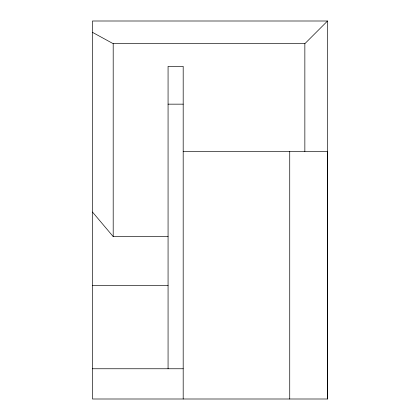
<?xml version="1.0" encoding="UTF-8"?>
<svg xmlns="http://www.w3.org/2000/svg" width="420" height="420" viewBox="0 0 420 420"><rect width="100%" height="100%" fill="white"/><g stroke="black" fill="none" stroke-linecap="round" stroke-linejoin="round"><path stroke-width="0.63" d="M289.732 399L289.732 151.468M327.532 399L327.532 21L92.468 21L92.468 399L327.532 399L327.532 151.468L183.188 151.468M92.468 32.34L113.195 43.68L304.852 43.68L327.532 21M168.068 104.16L183.188 104.16M92.468 212.027L113.195 236.576L168.068 236.576M92.468 285.6L168.068 285.6M92.468 368.76L183.188 368.76M304.852 43.68L304.852 151.468M183.188 399L183.188 66.36L168.068 66.36L168.068 368.76M113.195 43.68L113.195 236.576"/></g></svg>
